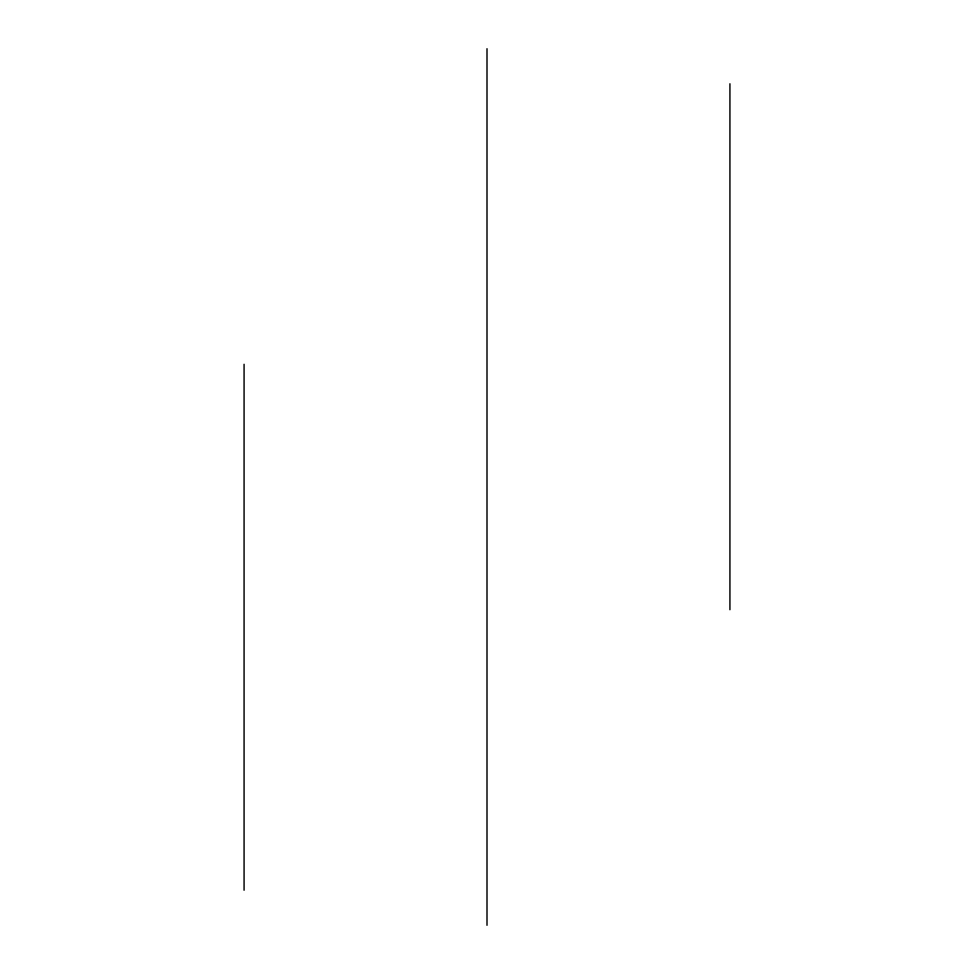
<?xml version="1.0" encoding="UTF-8"?>
<svg xmlns="http://www.w3.org/2000/svg" width="974" height="974" viewBox="0 0 974 974"><rect width="100%" height="100%" fill="white"/><g stroke="black" fill="none" stroke-linecap="round" stroke-linejoin="round"><path stroke-width="1.46" d="M729.928 83.764L729.928 609.724M487 48.7L487 925.3M244.072 364.276L244.072 890.236"/></g></svg>
